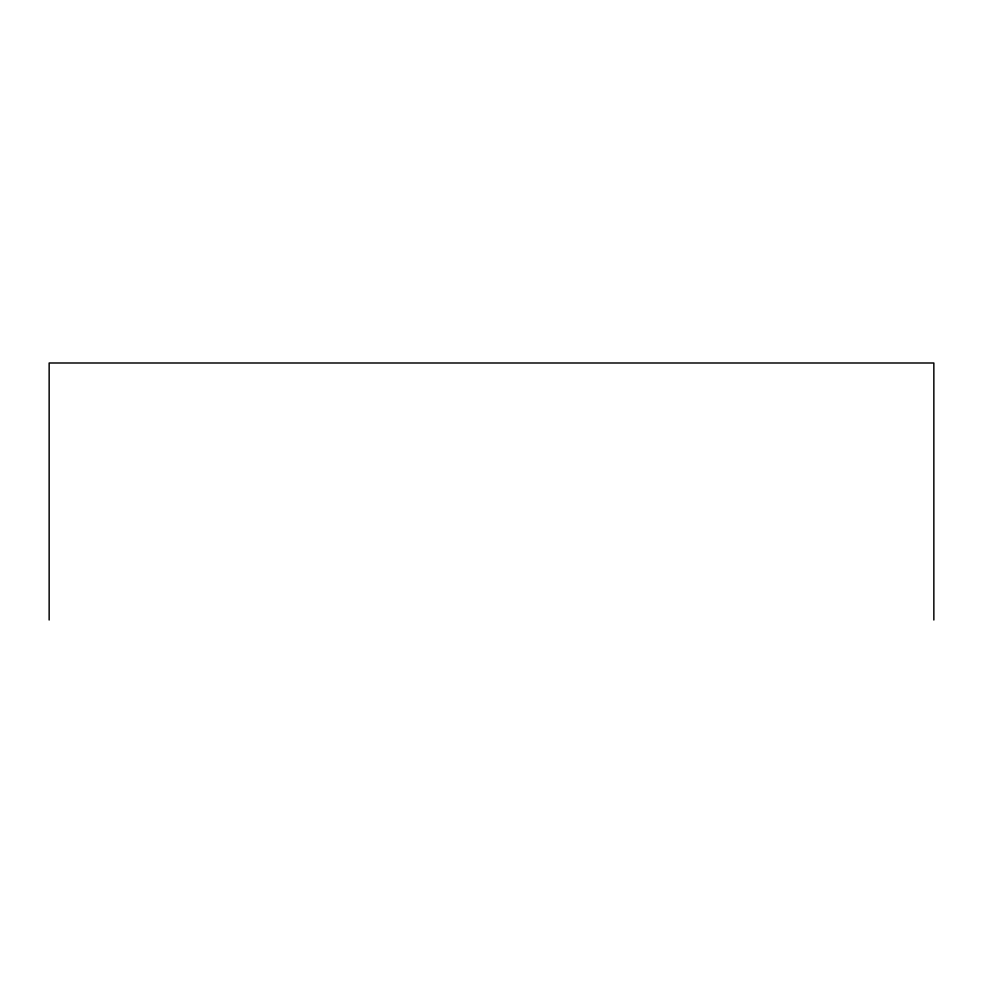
<?xml version="1.0" encoding="UTF-8"?>
<svg xmlns="http://www.w3.org/2000/svg" width="983" height="983" viewBox="0 0 983 983"><rect width="100%" height="100%" fill="white"/><g stroke="black" fill="none" stroke-linecap="round" stroke-linejoin="round"><path stroke-width="1.47" d="M933.85 620.003L933.85 362.997L49.15 362.997L49.15 620.003"/></g></svg>
